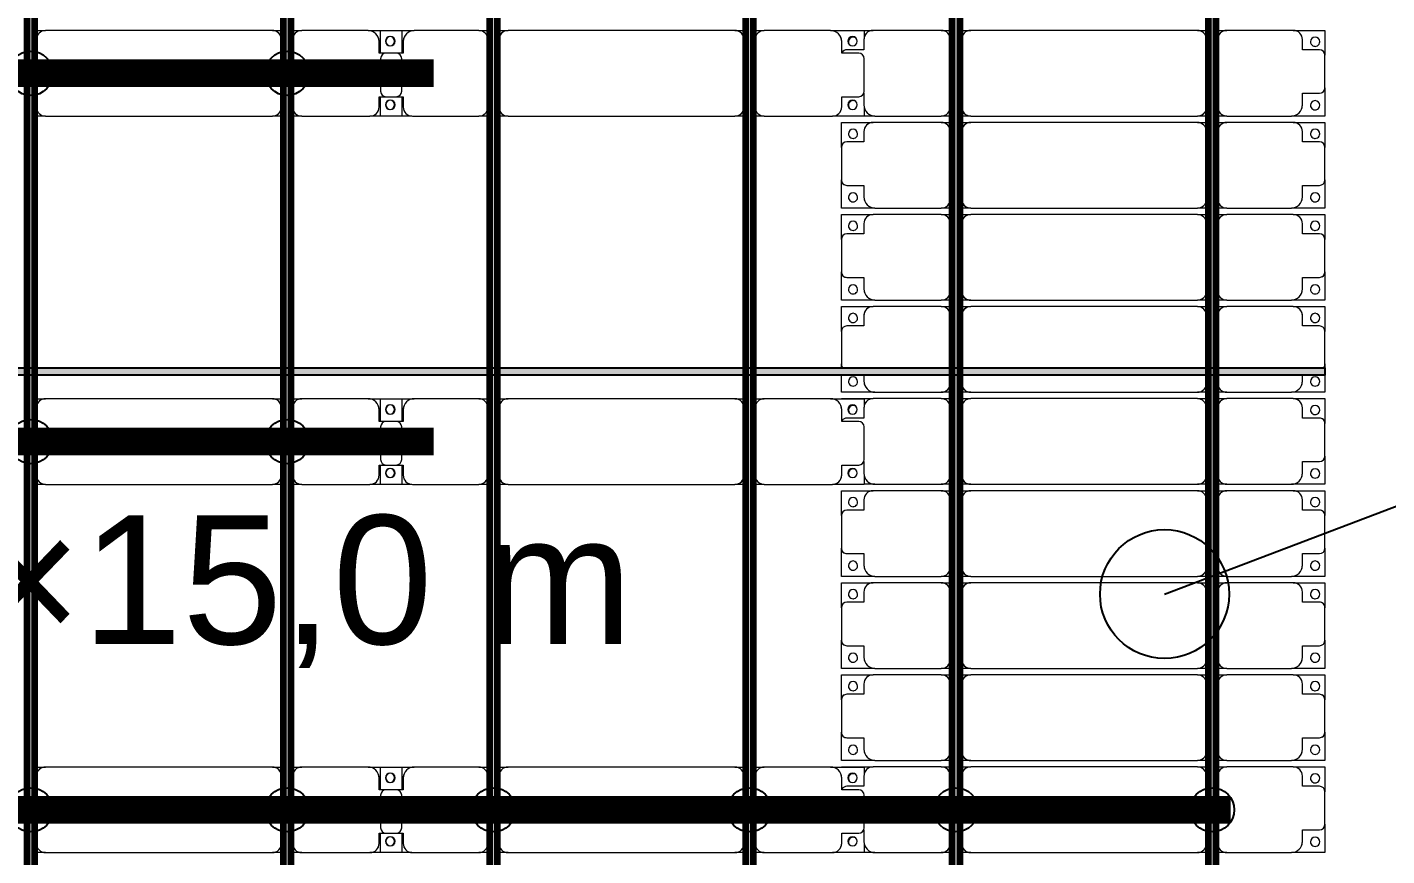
# Model space of a CAD drawing. Header units: millimetres. Extents: x 312848 to 517332, y -142134 to -35114.
# Drawn here: x 392895 to 400272, y -49578 to -45078 of the extents above; entities that cross this region are included whole.
import ezdxf

# ---------------------------------------------------------------- set-up
doc = ezdxf.new("R2010")
doc.units = ezdxf.units.MM
for name, color, linetype, lineweight in [('A-ANNO-DIMS', 211, 'Continuous', 9), ('A-ANNO-DIMS-500', 211, 'Continuous', 9), ('A-GENM', 13, 'Continuous', 9), ('S-BEAM', 12, 'Continuous', 9)]:
    doc.layers.add(name, color=color, linetype=linetype, lineweight=lineweight)
for name, color, linetype in [('GC-BICH NEO', 6, 'Continuous'), ('GC-DAY NEO', 5, 'Continuous'), ('GC-GHI CHU', 2, 'Continuous'), ('GC-HOP 40x60 GIA CUONG', 1, 'Continuous')]:
    doc.layers.add(name, color=color, linetype=linetype)
doc.styles.add('GC_VN', font='arial.ttf')
doc.styles.add('Trebuchet MS', font='trebuc.ttf', dxfattribs={"width": 0.8, "height": 1500})
doc.dimstyles.new('Arc_Length_-_3mm_Trebuchet_MS_3', dxfattribs={"dimscale": 304.8, "dimtxt": 1546.42636, "dimasz": 1.64042, "dimexe": 2.46063, "dimexo": 2.46063, "dimgap": 0.492126, "dimtad": 1, "dimdec": 0, "dimrnd": 10, "dimzin": 0, "dimdsep": 46, "dimtxsty": 'Trebuchet MS', "dimblk1": 'OBLIQUE', "dimblk2": 'OBLIQUE', "dimsah": 1, "dimcen": 0.09, "dimdle": 1.64042, "dimazin": 0, "dimtfac": 1, "dimtdec": 4, "dimtix": 1, "dimtmove": 0, "dimatfit": 3, "dimfxl": 1, "dimtvp": 1, "dimtfill": 1, "dimtolj": 1, "dimtzin": 0, "dimarcsym": 2})

# ---------------------------------------------------------------- blocks, each defined once
blk = doc.blocks.new('Dai phao do pin - DẢI PHAO ĐỠ PIN-V1-KHUNG KẾT CẤU BÈ PIN 3')
at = {"layer": 'A-GENM', "color": 7}
for p, q in [((64580, 241.6), (64639.7, 241.6)), ((65870.3, 241.6), (64639.7, 241.6)), ((65870.3, 241.6), (65930, 241.6)), ((65970, 241.6), (66029.7, 241.6)), ((66389.7, 241.6), (66029.7, 241.6)), ((66389.7, 241.6), (66572.2, 241.6)), ((66457.8, 241.6), (66640.3, 241.6)), ((66457.8, 118.2), (66457.8, 241.6)), ((66572.2, 241.6), (66572.2, 118.2)), ((66990.3, 241.6), (66640.3, 241.6)), ((66990.3, 241.6), (67050, 241.6)), ((67090, 241.6), (67149.7, 241.6)), ((68380.3, 241.6), (67149.7, 241.6)), ((68380.3, 241.6), (68440, 241.6)), ((68480, 241.6), (68539.7, 241.6)), ((68899.7, 241.6), (68539.7, 241.6)), ((68899.7, 241.6), (69082.2, 241.6)), ((69082.2, 241.6), (69082.2, 196.5)), ((64589.7, 191.6), (64589.7, -173.4)), ((65920.3, -173.4), (65920.3, 191.6)), ((65979.7, 191.6), (65979.7, -173.4)), ((66449.7, 118.2), (66449.7, 181.6)), ((66580.3, 181.6), (66580.3, 118.2)), ((67040.3, -173.4), (67040.3, 191.6)), ((67099.7, 191.6), (67099.7, -173.4)), ((68430.3, -173.4), (68430.3, 191.6)), ((68489.7, 191.6), (68489.7, -173.4)), ((68959.7, 118.2), (68959.7, 181.6)), ((66542.2, 118.2), (66449.7, 118.2)), ((66457.8, 88.2), (66457.8, -88.2)), ((66580.3, 118.2), (66487.8, 118.2)), ((66572.2, -88.2), (66572.2, 88.2)), ((69052.2, 118.2), (68959.7, 118.2)), ((69082.2, -88.2), (69082.2, 88.2)), ((66449.7, -173.4), (66449.7, -118.2)), ((66449.7, -118.2), (66542.2, -118.2)), ((66457.8, -223.4), (66457.8, -118.2)), ((66487.8, -118.2), (66580.3, -118.2)), ((66572.2, -118.2), (66572.2, -223.4)), ((66580.3, -118.2), (66580.3, -173.4)), ((68959.7, -173.4), (68959.7, -118.2)), ((68959.7, -118.2), (69052.2, -118.2)), ((69082.2, -169.7), (69082.2, -223.4)), ((64639.7, -223.4), (64580, -223.4)), ((64639.7, -223.4), (65870.3, -223.4)), ((65930, -223.4), (65870.3, -223.4)), ((66029.7, -223.4), (65970, -223.4)), ((66029.7, -223.4), (66399.7, -223.4)), ((66572.2, -223.4), (66399.7, -223.4)), ((66626.5, -223.4), (66457.8, -223.4)), ((66630.3, -223.4), (66990.3, -223.4)), ((67050, -223.4), (66990.3, -223.4)), ((67149.7, -223.4), (67090, -223.4)), ((67149.7, -223.4), (68380.3, -223.4)), ((68440, -223.4), (68380.3, -223.4)), ((68539.7, -223.4), (68480, -223.4)), ((68539.7, -223.4), (68909.7, -223.4)), ((69082.2, -223.4), (68909.7, -223.4))]:
    blk.add_line(p, q, dxfattribs=at)
for centre, radius, start, end in [((64639.7, 191.6), 50, 90, 180), ((64639.7, 191.6), 50, 105, 180), ((65870.3, 191.6), 50, 0, 90), ((65870.3, 191.6), 50, 15, 90), ((66029.7, 191.6), 50, 90, 180), ((66029.7, 191.6), 50, 135, 180), ((66389.7, 181.6), 60, 0, 90), ((66640.3, 181.6), 60, 90, 180), ((66990.3, 191.6), 50, 0, 90), ((66990.3, 191.6), 50, 0, 45), ((67149.7, 191.6), 50, 90, 180), ((67149.7, 191.6), 50, 105, 180), ((68380.3, 191.6), 50, 0, 90), ((68380.3, 191.6), 50, 15, 90), ((68539.7, 191.6), 50, 90, 180), ((68539.7, 191.6), 50, 135, 180), ((68899.7, 181.6), 60, 360, 90), ((66389.7, 181.6), 60, 0, 30), ((66508.6, 183.2), 25, 0, 180), ((66508.6, 183.2), 25, 180, 0), ((66511.4, 183.2), 25, 0, 180), ((66511.4, 183.2), 25, 180, 360), ((66640.3, 181.6), 60, 150, 180), ((68899.7, 181.6), 60, 360, 30), ((69018.6, 183.2), 25, 0, 180), ((69018.6, 183.2), 25, 180, 0), ((66487.8, 88.2), 30, 90, 180), ((66542.2, 88.2), 30, 0, 90), ((69052.2, 88.2), 30, 0, 90), ((66487.8, -88.2), 30, 180, 270), ((66508.6, -161.8), 25, 0, 180), ((66511.4, -161.8), 25, 0, 180), ((66542.2, -88.2), 30, 270, 0), ((69018.6, -161.8), 25, 0, 180), ((69052.2, -88.2), 30, 270, 0), ((69052.2, -88.2), 30, 300, 330), ((64639.7, -173.4), 50, 180, 270), ((64639.7, -173.4), 50, 180, 270), ((65870.3, -173.4), 50, 270, 360), ((65870.3, -173.4), 50, 285, 360), ((66029.7, -173.4), 50, 180, 270), ((66029.7, -173.4), 50, 180, 225), ((66399.7, -173.4), 50, 270, 0), ((66399.7, -173.4), 50, 315, 0), ((66508.6, -161.8), 25, 180, 360), ((66511.4, -161.8), 25, 180, 0), ((66630.3, -173.4), 50, 180, 270), ((66630.3, -173.4), 50, 180, 225), ((66990.3, -173.4), 50, 270, 0), ((66990.3, -173.4), 50, 315, 0), ((67149.7, -173.4), 50, 180, 270), ((67149.7, -173.4), 50, 180, 270), ((68380.3, -173.4), 50, 270, 0), ((68380.3, -173.4), 50, 285, 0), ((68539.7, -173.4), 50, 180, 270), ((68539.7, -173.4), 50, 180, 225), ((68909.7, -173.4), 50, 270, 0), ((68909.7, -173.4), 50, 315, 0), ((69018.6, -161.8), 25, 180, 0)]:
    blk.add_arc(centre, radius, start, end, dxfattribs=at)
blk = doc.blocks.new('Dai phao do pin - DẢI PHAO ĐỠ PIN-67477-KHUNG KẾT CẤU BÈ PIN 3')
at = {"layer": 'A-GENM', "color": 7}
for p, q in [((64580, 241.6), (64639.7, 241.6)), ((65870.3, 241.6), (64639.7, 241.6)), ((65870.3, 241.6), (65930, 241.6)), ((65970, 241.6), (66029.7, 241.6)), ((66389.7, 241.6), (66029.7, 241.6)), ((66389.7, 241.6), (66572.2, 241.6)), ((66457.8, 241.6), (66640.3, 241.6)), ((66457.8, 118.2), (66457.8, 241.6)), ((66572.2, 241.6), (66572.2, 118.2)), ((66990.3, 241.6), (66640.3, 241.6)), ((66990.3, 241.6), (67050, 241.6)), ((67090, 241.6), (67149.7, 241.6)), ((68380.3, 241.6), (67149.7, 241.6)), ((68380.3, 241.6), (68440, 241.6)), ((68480, 241.6), (68539.7, 241.6)), ((68899.7, 241.6), (68539.7, 241.6)), ((68899.7, 241.6), (69082.2, 241.6)), ((69082.2, 241.6), (69082.2, 196.5)), ((64589.7, 191.6), (64589.7, -173.4)), ((65920.3, -173.4), (65920.3, 191.6)), ((65979.7, 191.6), (65979.7, -173.4)), ((66449.7, 118.2), (66449.7, 181.6)), ((66580.3, 181.6), (66580.3, 118.2)), ((67040.3, -173.4), (67040.3, 191.6)), ((67099.7, 191.6), (67099.7, -173.4)), ((68430.3, -173.4), (68430.3, 191.6)), ((68489.7, 191.6), (68489.7, -173.4)), ((68959.7, 118.2), (68959.7, 181.6)), ((66542.2, 118.2), (66449.7, 118.2)), ((66457.8, 88.2), (66457.8, -88.2)), ((66580.3, 118.2), (66487.8, 118.2)), ((66572.2, -88.2), (66572.2, 88.2)), ((69052.2, 118.2), (68959.7, 118.2)), ((69082.2, -88.2), (69082.2, 88.2)), ((66449.7, -173.4), (66449.7, -118.2)), ((66449.7, -118.2), (66542.2, -118.2)), ((66457.8, -223.4), (66457.8, -118.2)), ((66487.8, -118.2), (66580.3, -118.2)), ((66572.2, -118.2), (66572.2, -223.4)), ((66580.3, -118.2), (66580.3, -173.4)), ((68959.7, -173.4), (68959.7, -118.2)), ((68959.7, -118.2), (69052.2, -118.2)), ((69082.2, -169.7), (69082.2, -223.4)), ((64639.7, -223.4), (64580, -223.4)), ((64639.7, -223.4), (65870.3, -223.4)), ((65930, -223.4), (65870.3, -223.4)), ((66029.7, -223.4), (65970, -223.4)), ((66029.7, -223.4), (66399.7, -223.4)), ((66572.2, -223.4), (66399.7, -223.4)), ((66626.5, -223.4), (66457.8, -223.4)), ((66630.3, -223.4), (66990.3, -223.4)), ((67050, -223.4), (66990.3, -223.4)), ((67149.7, -223.4), (67090, -223.4)), ((67149.7, -223.4), (68380.3, -223.4)), ((68440, -223.4), (68380.3, -223.4)), ((68539.7, -223.4), (68480, -223.4)), ((68539.7, -223.4), (68909.7, -223.4)), ((69082.2, -223.4), (68909.7, -223.4))]:
    blk.add_line(p, q, dxfattribs=at)
for centre, radius, start, end in [((64639.7, 191.6), 50, 90, 180), ((64639.7, 191.6), 50, 105, 180), ((65870.3, 191.6), 50, 0, 90), ((65870.3, 191.6), 50, 15, 90), ((66029.7, 191.6), 50, 90, 180), ((66029.7, 191.6), 50, 135, 180), ((66389.7, 181.6), 60, 0, 90), ((66640.3, 181.6), 60, 90, 180), ((66990.3, 191.6), 50, 0, 90), ((66990.3, 191.6), 50, 0, 45), ((67149.7, 191.6), 50, 90, 180), ((67149.7, 191.6), 50, 105, 180), ((68380.3, 191.6), 50, 0, 90), ((68380.3, 191.6), 50, 15, 90), ((68539.7, 191.6), 50, 90, 180), ((68539.7, 191.6), 50, 135, 180), ((68899.7, 181.6), 60, 360, 90), ((66389.7, 181.6), 60, 0, 30), ((66508.6, 183.2), 25, 0, 180), ((66508.6, 183.2), 25, 180, 0), ((66511.4, 183.2), 25, 0, 180), ((66511.4, 183.2), 25, 180, 360), ((66640.3, 181.6), 60, 150, 180), ((68899.7, 181.6), 60, 360, 30), ((69018.6, 183.2), 25, 0, 180), ((69018.6, 183.2), 25, 180, 0), ((66487.8, 88.2), 30, 90, 180), ((66542.2, 88.2), 30, 0, 90), ((69052.2, 88.2), 30, 0, 90), ((66487.8, -88.2), 30, 180, 270), ((66508.6, -161.8), 25, 0, 180), ((66511.4, -161.8), 25, 0, 180), ((66542.2, -88.2), 30, 270, 0), ((69018.6, -161.8), 25, 0, 180), ((69052.2, -88.2), 30, 270, 0), ((69052.2, -88.2), 30, 300, 330), ((64639.7, -173.4), 50, 180, 270), ((64639.7, -173.4), 50, 180, 270), ((65870.3, -173.4), 50, 270, 360), ((65870.3, -173.4), 50, 285, 360), ((66029.7, -173.4), 50, 180, 270), ((66029.7, -173.4), 50, 180, 225), ((66399.7, -173.4), 50, 270, 0), ((66399.7, -173.4), 50, 315, 0), ((66508.6, -161.8), 25, 180, 360), ((66511.4, -161.8), 25, 180, 0), ((66630.3, -173.4), 50, 180, 270), ((66630.3, -173.4), 50, 180, 225), ((66990.3, -173.4), 50, 270, 0), ((66990.3, -173.4), 50, 315, 0), ((67149.7, -173.4), 50, 180, 270), ((67149.7, -173.4), 50, 180, 270), ((68380.3, -173.4), 50, 270, 0), ((68380.3, -173.4), 50, 285, 0), ((68539.7, -173.4), 50, 180, 270), ((68539.7, -173.4), 50, 180, 225), ((68909.7, -173.4), 50, 270, 0), ((68909.7, -173.4), 50, 315, 0), ((69018.6, -161.8), 25, 180, 0)]:
    blk.add_arc(centre, radius, start, end, dxfattribs=at)
blk = doc.blocks.new('Dai phao do pin - DẢI PHAO ĐỠ PIN-V12-KHUNG KẾT CẤU BÈ PIN 3')
at = {"layer": 'A-GENM', "color": 7}
for p, q in [((64580, 241.6), (64639.7, 241.6)), ((65870.3, 241.6), (64639.7, 241.6)), ((65870.3, 241.6), (65930, 241.6)), ((65970, 241.6), (66029.7, 241.6)), ((66389.7, 241.6), (66029.7, 241.6)), ((66389.7, 241.6), (66572.2, 241.6)), ((66457.8, 241.6), (66640.3, 241.6)), ((66457.8, 118.2), (66457.8, 241.6)), ((66572.2, 241.6), (66572.2, 118.2)), ((66990.3, 241.6), (66640.3, 241.6)), ((66990.3, 241.6), (67050, 241.6)), ((67090, 241.6), (67149.7, 241.6)), ((68380.3, 241.6), (67149.7, 241.6)), ((68380.3, 241.6), (68440, 241.6)), ((68480, 241.6), (68539.7, 241.6)), ((68899.7, 241.6), (68539.7, 241.6)), ((68899.7, 241.6), (69082.2, 241.6)), ((69082.2, 241.6), (69082.2, 196.5)), ((64589.7, 191.6), (64589.7, -173.4)), ((65920.3, -173.4), (65920.3, 191.6)), ((65979.7, 191.6), (65979.7, -173.4)), ((66449.7, 118.2), (66449.7, 181.6)), ((66580.3, 181.6), (66580.3, 118.2)), ((67040.3, -173.4), (67040.3, 191.6)), ((67099.7, 191.6), (67099.7, -173.4)), ((68430.3, -173.4), (68430.3, 191.6)), ((68489.7, 191.6), (68489.7, -173.4)), ((68959.7, 118.2), (68959.7, 181.6)), ((66542.2, 118.2), (66449.7, 118.2)), ((66457.8, 88.2), (66457.8, -88.2)), ((66580.3, 118.2), (66487.8, 118.2)), ((66572.2, -88.2), (66572.2, 88.2)), ((69052.2, 118.2), (68959.7, 118.2)), ((69082.2, -88.2), (69082.2, 88.2)), ((66449.7, -173.4), (66449.7, -118.2)), ((66449.7, -118.2), (66542.2, -118.2)), ((66457.8, -223.4), (66457.8, -118.2)), ((66487.8, -118.2), (66580.3, -118.2)), ((66572.2, -118.2), (66572.2, -223.4)), ((66580.3, -118.2), (66580.3, -173.4)), ((68959.7, -173.4), (68959.7, -118.2)), ((68959.7, -118.2), (69052.2, -118.2)), ((69082.2, -169.7), (69082.2, -223.4)), ((64639.7, -223.4), (64580, -223.4)), ((64639.7, -223.4), (65870.3, -223.4)), ((65930, -223.4), (65870.3, -223.4)), ((66029.7, -223.4), (65970, -223.4)), ((66029.7, -223.4), (66399.7, -223.4)), ((66572.2, -223.4), (66399.7, -223.4)), ((66626.5, -223.4), (66457.8, -223.4)), ((66630.3, -223.4), (66990.3, -223.4)), ((67050, -223.4), (66990.3, -223.4)), ((67149.7, -223.4), (67090, -223.4)), ((67149.7, -223.4), (68380.3, -223.4)), ((68440, -223.4), (68380.3, -223.4)), ((68539.7, -223.4), (68480, -223.4)), ((68539.7, -223.4), (68909.7, -223.4)), ((69082.2, -223.4), (68909.7, -223.4))]:
    blk.add_line(p, q, dxfattribs=at)
for centre, radius, start, end in [((64639.7, 191.6), 50, 90, 180), ((64639.7, 191.6), 50, 105, 180), ((65870.3, 191.6), 50, 0, 90), ((65870.3, 191.6), 50, 15, 90), ((66029.7, 191.6), 50, 90, 180), ((66029.7, 191.6), 50, 135, 180), ((66389.7, 181.6), 60, 0, 90), ((66640.3, 181.6), 60, 90, 180), ((66990.3, 191.6), 50, 0, 90), ((66990.3, 191.6), 50, 0, 45), ((67149.7, 191.6), 50, 90, 180), ((67149.7, 191.6), 50, 105, 180), ((68380.3, 191.6), 50, 0, 90), ((68380.3, 191.6), 50, 48.58066, 90), ((68380.3, 191.6), 50, 15, 45), ((68539.7, 191.6), 50, 90, 180), ((68539.7, 191.6), 50, 135, 180), ((68899.7, 181.6), 60, 360, 90), ((66389.7, 181.6), 60, 0, 30), ((66508.6, 183.2), 25, 0, 180), ((66508.6, 183.2), 25, 180, 0), ((66511.4, 183.2), 25, 0, 180), ((66511.4, 183.2), 25, 180, 360), ((66640.3, 181.6), 60, 150, 180), ((68899.7, 181.6), 60, 360, 30), ((69018.6, 183.2), 25, 0, 180), ((69018.6, 183.2), 25, 180, 0), ((66487.8, 88.2), 30, 90, 180), ((66542.2, 88.2), 30, 0, 90), ((69052.2, 88.2), 30, 0, 90), ((66487.8, -88.2), 30, 180, 270), ((66508.6, -161.8), 25, 0, 180), ((66511.4, -161.8), 25, 0, 180), ((66542.2, -88.2), 30, 270, 0), ((69018.6, -161.8), 25, 0, 180), ((69052.2, -88.2), 30, 270, 0), ((69052.2, -88.2), 30, 300, 330), ((64639.7, -173.4), 50, 180, 270), ((64639.7, -173.4), 50, 180, 270), ((65870.3, -173.4), 50, 270, 360), ((65870.3, -173.4), 50, 285, 360), ((66029.7, -173.4), 50, 180, 270), ((66029.7, -173.4), 50, 180, 225), ((66399.7, -173.4), 50, 270, 0), ((66399.7, -173.4), 50, 315, 0), ((66508.6, -161.8), 25, 180, 360), ((66511.4, -161.8), 25, 180, 0), ((66630.3, -173.4), 50, 180, 270), ((66630.3, -173.4), 50, 180, 225), ((66990.3, -173.4), 50, 270, 0), ((66990.3, -173.4), 50, 315, 0), ((67149.7, -173.4), 50, 180, 270), ((67149.7, -173.4), 50, 180, 270), ((68380.3, -173.4), 50, 270, 0), ((68380.3, -173.4), 50, 285, 0), ((68539.7, -173.4), 50, 180, 270), ((68539.7, -173.4), 50, 180, 225), ((68909.7, -173.4), 50, 270, 0), ((68909.7, -173.4), 50, 315, 0), ((69018.6, -161.8), 25, 180, 0)]:
    blk.add_arc(centre, radius, start, end, dxfattribs=at)
blk = doc.blocks.new('Dầm C52 - Hộp 40x60-69555-KHUNG KẾT CẤU BÈ PIN 3')
at = {"layer": 'S-BEAM', "lineweight": 25}
blk.add_hatch(color=4, dxfattribs=at).paths.add_polyline_path([(37512.3, -20), (37702.2, -20), (37702.2, 20), (-37702.2, 20), (-37702.2, -20), (37035.7, -20)])
at = {"layer": 'S-BEAM', "color": 4, "lineweight": 25}
for p, q in [((-37702.2, 20), (37702.2, 20)), ((37702.2, 20), (37702.2, -20)), ((37702.2, -20), (-37702.2, -20))]:
    blk.add_line(p, q, dxfattribs=at)
blk = doc.blocks.new('Dải phao đi lại kèm đỡ invester - DẢI PHAO ĐI LẠI-V20-KHUNG KẾT CẤU BÈ PIN 3')
at = {"layer": 'A-GENM', "color": 7}
for p, q in [((83794.6, 1312.2), (83803.5, 1312.2)), ((84118.2, 1189.7), (84118.2, 1282.2)), ((84169.7, 1312.2), (84176.8, 1312.2)), ((84223.4, 1312.2), (84223.4, 1139.7)), ((84258.4, 1312.2), (84411.8, 1312.2)), ((84258.4, 1129.7), (84258.4, 1312.2)), ((84381.8, 1282.2), (84381.8, 1189.7)), ((84588.2, 1312.2), (84411.8, 1312.2)), ((84588.2, 1312.2), (84723.4, 1312.2)), ((84618.2, 1189.7), (84618.2, 1282.2)), ((84723.4, 1312.2), (84723.4, 1139.7)), ((84758.4, 1312.2), (84911.8, 1312.2)), ((84758.4, 1129.7), (84758.4, 1312.2)), ((84881.8, 1282.2), (84881.8, 1189.7)), ((85088.2, 1312.2), (84911.8, 1312.2)), ((85088.2, 1312.2), (85223.4, 1312.2)), ((85118.2, 1189.7), (85118.2, 1282.2)), ((85223.4, 1312.2), (85223.4, 1139.7)), ((85258.4, 1312.2), (85411.8, 1312.2)), ((85258.4, 1129.7), (85258.4, 1312.2)), ((85381.8, 1282.2), (85381.8, 1189.7)), ((85588.2, 1312.2), (85411.8, 1312.2)), ((85588.2, 1312.2), (85723.4, 1312.2)), ((85618.2, 1189.7), (85618.2, 1282.2)), ((85723.4, 1312.2), (85723.4, 1139.7)), ((85794.6, 1312.2), (85803.5, 1312.2)), ((86118.2, 1189.7), (86118.2, 1282.2)), ((86169.7, 1312.2), (86176.8, 1312.2)), ((86223.4, 1312.2), (86223.4, 1139.7)), ((86258.4, 1312.2), (86351.2, 1312.2)), ((86258.4, 1129.7), (86258.4, 1312.2)), ((86391.2, 1312.2), (86411.8, 1312.2)), ((86588.2, 1312.2), (86411.8, 1312.2)), ((86588.2, 1312.2), (86723.4, 1312.2)), ((86618.2, 1189.7), (86618.2, 1282.2)), ((86723.4, 1312.2), (86723.4, 1139.7)), ((86758.4, 1312.2), (86911.8, 1312.2)), ((86758.4, 1129.7), (86758.4, 1312.2)), ((86881.8, 1282.2), (86881.8, 1189.7)), ((87088.2, 1312.2), (86911.8, 1312.2)), ((87088.2, 1312.2), (87223.4, 1312.2)), ((87118.2, 1189.7), (87118.2, 1282.2)), ((87223.4, 1312.2), (87223.4, 1139.7)), ((87258.4, 1312.2), (87411.8, 1312.2)), ((87258.4, 1129.7), (87258.4, 1312.2)), ((87381.8, 1282.2), (87381.8, 1189.7)), ((87588.2, 1312.2), (87411.8, 1312.2)), ((87588.2, 1312.2), (87723.4, 1312.2)), ((87618.2, 1189.7), (87618.2, 1282.2)), ((87723.4, 1312.2), (87723.4, 1139.7)), ((87794.6, 1312.2), (87803.5, 1312.2)), ((88118.2, 1189.7), (88118.2, 1282.2)), ((88169.7, 1312.2), (88176.8, 1312.2)), ((88223.4, 1312.2), (88223.4, 1139.7)), ((83758.4, 1129.7), (83758.4, 1188.8)), ((83881.8, 1189.7), (83818.4, 1189.7)), ((84173.4, 1189.7), (84118.2, 1189.7)), ((84381.8, 1189.7), (84318.4, 1189.7)), ((84673.4, 1189.7), (84618.2, 1189.7)), ((84881.8, 1189.7), (84818.4, 1189.7)), ((85173.4, 1189.7), (85118.2, 1189.7)), ((85381.8, 1189.7), (85318.4, 1189.7)), ((85673.4, 1189.7), (85618.2, 1189.7)), ((85758.4, 1129.7), (85758.4, 1188.8)), ((85881.8, 1189.7), (85818.4, 1189.7)), ((86173.4, 1189.7), (86118.2, 1189.7)), ((86351.2, 1189.7), (86318.4, 1189.7)), ((86673.4, 1189.7), (86618.2, 1189.7)), ((86881.8, 1189.7), (86818.4, 1189.7)), ((87173.4, 1189.7), (87118.2, 1189.7)), ((87381.8, 1189.7), (87318.4, 1189.7)), ((87673.4, 1189.7), (87618.2, 1189.7)), ((87758.4, 1129.7), (87758.4, 1188.8)), ((87881.8, 1189.7), (87818.4, 1189.7)), ((88173.4, 1189.7), (88118.2, 1189.7)), ((83758.4, 1129.7), (83758.4, 769.7)), ((84223.4, 769.7), (84223.4, 1139.7)), ((84258.4, 1129.7), (84258.4, 769.7)), ((84723.4, 769.7), (84723.4, 1139.7)), ((84758.4, 1129.7), (84758.4, 769.7)), ((85223.4, 769.7), (85223.4, 1139.7)), ((85258.4, 1129.7), (85258.4, 769.7)), ((85723.4, 769.7), (85723.4, 1139.7)), ((85758.4, 1129.7), (85758.4, 769.7)), ((86223.4, 769.7), (86223.4, 1139.7)), ((86258.4, 1129.7), (86258.4, 769.7)), ((86723.4, 769.7), (86723.4, 1139.7)), ((86758.4, 1129.7), (86758.4, 769.7)), ((87223.4, 769.7), (87223.4, 1139.7)), ((87258.4, 1129.7), (87258.4, 769.7)), ((87723.4, 769.7), (87723.4, 1139.7)), ((87758.4, 1129.7), (87758.4, 769.7)), ((88223.4, 769.7), (88223.4, 1139.7)), ((83758.4, 710), (83758.4, 769.7)), ((84223.4, 769.7), (84223.4, 710)), ((84258.4, 710), (84258.4, 769.7)), ((84723.4, 769.7), (84723.4, 710)), ((84758.4, 710), (84758.4, 769.7)), ((85223.4, 769.7), (85223.4, 710)), ((85258.4, 710), (85258.4, 769.7)), ((85723.4, 769.7), (85723.4, 710)), ((85758.4, 710), (85758.4, 769.7)), ((86223.4, 769.7), (86223.4, 710)), ((86258.4, 710), (86258.4, 769.7)), ((86723.4, 769.7), (86723.4, 710)), ((86758.4, 710), (86758.4, 769.7)), ((87223.4, 769.7), (87223.4, 710)), ((87258.4, 710), (87258.4, 769.7)), ((87723.4, 769.7), (87723.4, 710)), ((87758.4, 710), (87758.4, 769.7)), ((88223.4, 769.7), (88223.4, 710)), ((83758.4, 610.3), (83758.4, 670)), ((83808.4, 719.7), (84173.4, 719.7)), ((84223.4, 670), (84223.4, 610.3)), ((84258.4, 610.3), (84258.4, 670)), ((84308.4, 719.7), (84673.4, 719.7)), ((84723.4, 670), (84723.4, 610.3)), ((84758.4, 610.3), (84758.4, 670)), ((84808.4, 719.7), (85173.4, 719.7)), ((85223.4, 670), (85223.4, 610.3)), ((85258.4, 610.3), (85258.4, 670)), ((85308.4, 719.7), (85673.4, 719.7)), ((85723.4, 670), (85723.4, 610.3)), ((85758.4, 610.3), (85758.4, 670)), ((85808.4, 719.7), (86173.4, 719.7)), ((86223.4, 670), (86223.4, 610.3)), ((86258.4, 610.3), (86258.4, 670)), ((86308.4, 719.7), (86351.2, 719.7)), ((86391.2, 719.7), (86673.4, 719.7)), ((86723.4, 670), (86723.4, 610.3)), ((86758.4, 610.3), (86758.4, 670)), ((86808.4, 719.7), (87173.4, 719.7)), ((87223.4, 670), (87223.4, 610.3)), ((87258.4, 610.3), (87258.4, 670)), ((87308.4, 719.7), (87673.4, 719.7)), ((87723.4, 670), (87723.4, 610.3)), ((87758.4, 610.3), (87758.4, 670)), ((87808.4, 719.7), (88173.4, 719.7)), ((88223.4, 670), (88223.4, 610.3)), ((83758.4, 610.3), (83758.4, -620.3)), ((84173.4, 660.3), (83808.4, 660.3)), ((84223.4, -620.3), (84223.4, 610.3)), ((84258.4, 610.3), (84258.4, -620.3)), ((84673.4, 660.3), (84308.4, 660.3)), ((84723.4, -620.3), (84723.4, 610.3)), ((84758.4, 610.3), (84758.4, -620.3)), ((85173.4, 660.3), (84808.4, 660.3)), ((85223.4, -620.3), (85223.4, 610.3)), ((85258.4, 610.3), (85258.4, -620.3)), ((85673.4, 660.3), (85308.4, 660.3)), ((85723.4, -620.3), (85723.4, 610.3)), ((85758.4, 610.3), (85758.4, -620.3)), ((86173.4, 660.3), (85808.4, 660.3)), ((86223.4, -620.3), (86223.4, 610.3)), ((86258.4, 610.3), (86258.4, -620.3)), ((86351.2, 660.3), (86308.4, 660.3)), ((86673.4, 660.3), (86391.2, 660.3)), ((86723.4, -620.3), (86723.4, 610.3)), ((86758.4, 610.3), (86758.4, -620.3)), ((87173.4, 660.3), (86808.4, 660.3)), ((87223.4, -620.3), (87223.4, 610.3)), ((87258.4, 610.3), (87258.4, -620.3)), ((87673.4, 660.3), (87308.4, 660.3)), ((87723.4, -620.3), (87723.4, 610.3)), ((87758.4, 610.3), (87758.4, -620.3)), ((88173.4, 660.3), (87808.4, 660.3)), ((88223.4, -620.3), (88223.4, 610.3)), ((83758.4, -680), (83758.4, -620.3)), ((84223.4, -620.3), (84223.4, -680)), ((84258.4, -680), (84258.4, -620.3)), ((84723.4, -620.3), (84723.4, -680)), ((84758.4, -680), (84758.4, -620.3)), ((85223.4, -620.3), (85223.4, -680)), ((85258.4, -680), (85258.4, -620.3)), ((85723.4, -620.3), (85723.4, -680)), ((85758.4, -680), (85758.4, -620.3)), ((86223.4, -620.3), (86223.4, -680)), ((86258.4, -680), (86258.4, -620.3)), ((86723.4, -620.3), (86723.4, -680)), ((86758.4, -680), (86758.4, -620.3)), ((87223.4, -620.3), (87223.4, -680)), ((87258.4, -680), (87258.4, -620.3)), ((87723.4, -620.3), (87723.4, -680)), ((87758.4, -680), (87758.4, -620.3)), ((88223.4, -620.3), (88223.4, -680)), ((83758.4, -779.7), (83758.4, -720)), ((83808.4, -670.3), (84173.4, -670.3)), ((84173.4, -729.7), (83808.4, -729.7)), ((84223.4, -720), (84223.4, -779.7)), ((84258.4, -779.7), (84258.4, -720)), ((84308.4, -670.3), (84673.4, -670.3)), ((84673.4, -729.7), (84308.4, -729.7)), ((84723.4, -720), (84723.4, -779.7)), ((84758.4, -779.7), (84758.4, -720)), ((84808.4, -670.3), (85173.4, -670.3)), ((85173.4, -729.7), (84808.4, -729.7)), ((85223.4, -720), (85223.4, -779.7)), ((85258.4, -779.7), (85258.4, -720)), ((85308.4, -670.3), (85673.4, -670.3)), ((85673.4, -729.7), (85308.4, -729.7)), ((85723.4, -720), (85723.4, -779.7)), ((85758.4, -779.7), (85758.4, -720)), ((85808.4, -670.3), (86173.4, -670.3)), ((86173.4, -729.7), (85808.4, -729.7)), ((86223.4, -720), (86223.4, -779.7)), ((86258.4, -779.7), (86258.4, -720)), ((86308.4, -670.3), (86351.2, -670.3)), ((86351.2, -729.7), (86308.4, -729.7)), ((86391.2, -670.3), (86673.4, -670.3)), ((86673.4, -729.7), (86391.2, -729.7)), ((86723.4, -720), (86723.4, -779.7)), ((86758.4, -779.7), (86758.4, -720)), ((86808.4, -670.3), (87173.4, -670.3)), ((87173.4, -729.7), (86808.4, -729.7)), ((87223.4, -720), (87223.4, -779.7)), ((87258.4, -779.7), (87258.4, -720)), ((87308.4, -670.3), (87673.4, -670.3)), ((87673.4, -729.7), (87308.4, -729.7)), ((87723.4, -720), (87723.4, -779.7)), ((87758.4, -779.7), (87758.4, -720)), ((87808.4, -670.3), (88173.4, -670.3)), ((88173.4, -729.7), (87808.4, -729.7)), ((88223.4, -720), (88223.4, -779.7)), ((83758.4, -779.7), (83758.4, -1129.7)), ((84223.4, -1139.7), (84223.4, -779.7)), ((84258.4, -779.7), (84258.4, -1129.7)), ((84723.4, -1139.7), (84723.4, -779.7)), ((84758.4, -779.7), (84758.4, -1129.7)), ((85223.4, -1139.7), (85223.4, -779.7)), ((85258.4, -779.7), (85258.4, -1129.7)), ((85723.4, -1139.7), (85723.4, -779.7)), ((85758.4, -779.7), (85758.4, -1129.7)), ((86223.4, -1139.7), (86223.4, -779.7)), ((86258.4, -779.7), (86258.4, -1129.7)), ((86723.4, -1139.7), (86723.4, -779.7)), ((86758.4, -779.7), (86758.4, -1129.7)), ((87223.4, -1139.7), (87223.4, -779.7)), ((87258.4, -779.7), (87258.4, -1129.7)), ((87723.4, -1139.7), (87723.4, -779.7)), ((87758.4, -779.7), (87758.4, -1129.7)), ((88223.4, -1139.7), (88223.4, -779.7)), ((83758.4, -1312.2), (83758.4, -1129.7)), ((84223.4, -1139.7), (84223.4, -1312.2)), ((84258.4, -1312.2), (84258.4, -1129.7)), ((84723.4, -1139.7), (84723.4, -1312.2)), ((84758.4, -1312.2), (84758.4, -1129.7)), ((85223.4, -1139.7), (85223.4, -1312.2)), ((85258.4, -1312.2), (85258.4, -1129.7)), ((85723.4, -1139.7), (85723.4, -1312.2)), ((85758.4, -1312.2), (85758.4, -1129.7)), ((86223.4, -1139.7), (86223.4, -1312.2)), ((86258.4, -1312.2), (86258.4, -1129.7)), ((86723.4, -1139.7), (86723.4, -1312.2)), ((86758.4, -1312.2), (86758.4, -1129.7)), ((87223.4, -1139.7), (87223.4, -1312.2)), ((87258.4, -1312.2), (87258.4, -1129.7)), ((87723.4, -1139.7), (87723.4, -1312.2)), ((87758.4, -1312.2), (87758.4, -1129.7)), ((88223.4, -1139.7), (88223.4, -1312.2)), ((83818.4, -1189.7), (83881.8, -1189.7)), ((83881.8, -1189.7), (83881.8, -1282.2)), ((84118.2, -1282.2), (84118.2, -1189.7)), ((84118.2, -1189.7), (84173.4, -1189.7)), ((84318.4, -1189.7), (84381.8, -1189.7)), ((84381.8, -1189.7), (84381.8, -1282.2)), ((84618.2, -1282.2), (84618.2, -1189.7)), ((84618.2, -1189.7), (84673.4, -1189.7)), ((84818.4, -1189.7), (84881.8, -1189.7)), ((84881.8, -1189.7), (84881.8, -1282.2)), ((85118.2, -1282.2), (85118.2, -1189.7)), ((85118.2, -1189.7), (85173.4, -1189.7)), ((85318.4, -1189.7), (85381.8, -1189.7)), ((85381.8, -1189.7), (85381.8, -1282.2)), ((85618.2, -1282.2), (85618.2, -1189.7)), ((85618.2, -1189.7), (85673.4, -1189.7)), ((85818.4, -1189.7), (85881.8, -1189.7)), ((85881.8, -1189.7), (85881.8, -1282.2)), ((86118.2, -1282.2), (86118.2, -1189.7)), ((86118.2, -1189.7), (86173.4, -1189.7)), ((86318.4, -1189.7), (86351.2, -1189.7)), ((86618.2, -1282.2), (86618.2, -1189.7)), ((86618.2, -1189.7), (86673.4, -1189.7)), ((86818.4, -1189.7), (86881.8, -1189.7)), ((86881.8, -1189.7), (86881.8, -1282.2)), ((87118.2, -1282.2), (87118.2, -1189.7)), ((87118.2, -1189.7), (87173.4, -1189.7)), ((87318.4, -1189.7), (87381.8, -1189.7)), ((87381.8, -1189.7), (87381.8, -1282.2)), ((87618.2, -1282.2), (87618.2, -1189.7)), ((87618.2, -1189.7), (87673.4, -1189.7)), ((87818.4, -1189.7), (87881.8, -1189.7)), ((87881.8, -1189.7), (87881.8, -1282.2)), ((88118.2, -1282.2), (88118.2, -1189.7)), ((88118.2, -1189.7), (88173.4, -1189.7)), ((83911.8, -1312.2), (83758.4, -1312.2)), ((83911.8, -1312.2), (84088.2, -1312.2)), ((84223.4, -1312.2), (84088.2, -1312.2)), ((84411.8, -1312.2), (84258.4, -1312.2)), ((84411.8, -1312.2), (84588.2, -1312.2)), ((84723.4, -1312.2), (84588.2, -1312.2)), ((84911.8, -1312.2), (84758.4, -1312.2)), ((84911.8, -1312.2), (85088.2, -1312.2)), ((85223.4, -1312.2), (85088.2, -1312.2)), ((85411.8, -1312.2), (85258.4, -1312.2)), ((85411.8, -1312.2), (85588.2, -1312.2)), ((85723.4, -1312.2), (85588.2, -1312.2)), ((85911.8, -1312.2), (85758.4, -1312.2)), ((85911.8, -1312.2), (86088.2, -1312.2)), ((86223.4, -1312.2), (86088.2, -1312.2)), ((86351.2, -1312.2), (86258.4, -1312.2)), ((86411.8, -1312.2), (86391.2, -1312.2)), ((86411.8, -1312.2), (86588.2, -1312.2)), ((86723.4, -1312.2), (86588.2, -1312.2)), ((86911.8, -1312.2), (86758.4, -1312.2)), ((86911.8, -1312.2), (87088.2, -1312.2)), ((87223.4, -1312.2), (87088.2, -1312.2)), ((87411.8, -1312.2), (87258.4, -1312.2)), ((87411.8, -1312.2), (87588.2, -1312.2)), ((87723.4, -1312.2), (87588.2, -1312.2)), ((87911.8, -1312.2), (87758.4, -1312.2)), ((87911.8, -1312.2), (88088.2, -1312.2)), ((88223.4, -1312.2), (88088.2, -1312.2))]:
    blk.add_line(p, q, dxfattribs=at)
for centre, radius, start, end in [((83816.8, 1248.6), 25, 90, 120), ((83816.8, 1248.6), 25, 330, 90), ((84088.2, 1282.2), 30, 360, 60), ((84161.8, 1248.6), 25, 90, 120), ((84161.8, 1248.6), 25, 330, 90), ((84316.8, 1248.6), 25, 90, 270), ((84316.8, 1248.6), 25, 270, 90), ((84411.8, 1282.2), 30, 90, 180), ((84411.8, 1282.2), 30, 90, 150), ((84588.2, 1282.2), 30, 360, 90), ((84588.2, 1282.2), 30, 30, 90), ((84661.8, 1248.6), 25, 90, 270), ((84661.8, 1248.6), 25, 270, 90), ((84816.8, 1248.6), 25, 90, 270), ((84816.8, 1248.6), 25, 270, 90), ((84911.8, 1282.2), 30, 90, 180), ((84911.8, 1282.2), 30, 90, 150), ((85088.2, 1282.2), 30, 360, 90), ((85088.2, 1282.2), 30, 30, 90), ((85161.8, 1248.6), 25, 90, 270), ((85161.8, 1248.6), 25, 270, 90), ((85316.8, 1248.6), 25, 90, 270), ((85316.8, 1248.6), 25, 270, 90), ((85411.8, 1282.2), 30, 90, 180), ((85411.8, 1282.2), 30, 90, 150), ((85588.2, 1282.2), 30, 360, 90), ((85588.2, 1282.2), 30, 30, 90), ((85661.8, 1248.6), 25, 90, 270), ((85661.8, 1248.6), 25, 270, 90), ((85816.8, 1248.6), 25, 90, 120), ((85816.8, 1248.6), 25, 330, 90), ((86088.2, 1282.2), 30, 0, 60), ((86161.8, 1248.6), 25, 90, 120), ((86161.8, 1248.6), 25, 330, 90), ((86316.8, 1248.6), 25, 90, 270), ((86316.8, 1248.6), 25, 270, 90), ((86411.8, 1282.2), 30, 90, 120), ((86411.8, 1282.2), 30, 90, 120), ((86588.2, 1282.2), 30, 0, 90), ((86588.2, 1282.2), 30, 30, 90), ((86661.8, 1248.6), 25, 90, 270), ((86661.8, 1248.6), 25, 270, 90), ((86816.8, 1248.6), 25, 90, 270), ((86816.8, 1248.6), 25, 270, 90), ((86911.8, 1282.2), 30, 90, 180), ((86911.8, 1282.2), 30, 90, 150), ((87088.2, 1282.2), 30, 0, 90), ((87088.2, 1282.2), 30, 30, 90), ((87161.8, 1248.6), 25, 90, 270), ((87161.8, 1248.6), 25, 270, 90), ((87316.8, 1248.6), 25, 90, 270), ((87316.8, 1248.6), 25, 270, 90), ((87411.8, 1282.2), 30, 90, 180), ((87411.8, 1282.2), 30, 90, 150), ((87588.2, 1282.2), 30, 360, 90), ((87588.2, 1282.2), 30, 30, 90), ((87661.8, 1248.6), 25, 90, 270), ((87661.8, 1248.6), 25, 270, 90), ((87816.8, 1248.6), 25, 90, 120), ((87816.8, 1248.6), 25, 330, 90), ((88088.2, 1282.2), 30, 360, 60), ((88161.8, 1248.6), 25, 90, 120), ((88161.8, 1248.6), 25, 330, 90), ((83818.4, 1129.7), 60, 90, 180), ((83818.4, 1129.7), 60, 105, 120), ((84173.4, 1139.7), 50, 0, 90), ((84173.4, 1139.7), 50, 45, 75), ((84318.4, 1129.7), 60, 90, 180), ((84318.4, 1129.7), 60, 90, 120), ((84661.8, 1248.6), 25, 180, 195), ((84673.4, 1139.7), 50, 360, 90), ((84673.4, 1139.7), 50, 45, 90), ((84818.4, 1129.7), 60, 90, 180), ((84818.4, 1129.7), 60, 90, 120), ((85161.8, 1248.6), 25, 180, 195), ((85173.4, 1139.7), 50, 0, 90), ((85173.4, 1139.7), 50, 45, 90), ((85318.4, 1129.7), 60, 90, 180), ((85318.4, 1129.7), 60, 90, 120), ((85661.8, 1248.6), 25, 180, 195), ((85673.4, 1139.7), 50, 0, 90), ((85673.4, 1139.7), 50, 45, 90), ((85818.4, 1129.7), 60, 90, 180), ((85818.4, 1129.7), 60, 105, 120), ((86173.4, 1139.7), 50, 0, 90), ((86173.4, 1139.7), 50, 45, 75), ((86318.4, 1129.7), 60, 90, 180), ((86318.4, 1129.7), 60, 90, 120), ((86661.8, 1248.6), 25, 180, 195), ((86673.4, 1139.7), 50, 0, 90), ((86673.4, 1139.7), 50, 45, 83.90854), ((86818.4, 1129.7), 60, 90, 180), ((86818.4, 1129.7), 60, 90, 120), ((87161.8, 1248.6), 25, 180, 195), ((87173.4, 1139.7), 50, 0, 90), ((87173.4, 1139.7), 50, 45, 90), ((87318.4, 1129.7), 60, 90, 180), ((87318.4, 1129.7), 60, 90, 120), ((87661.8, 1248.6), 25, 180, 195), ((87673.4, 1139.7), 50, 0, 90), ((87673.4, 1139.7), 50, 45, 90), ((87818.4, 1129.7), 60, 90, 180), ((87818.4, 1129.7), 60, 105, 120), ((88173.4, 1139.7), 50, 360, 90), ((88173.4, 1139.7), 50, 45, 75), ((83808.4, 769.7), 50, 180, 270), ((84173.4, 769.7), 50, 270, 360), ((84308.4, 769.7), 50, 180, 270), ((84673.4, 769.7), 50, 270, 0), ((84808.4, 769.7), 50, 180, 270), ((85173.4, 769.7), 50, 270, 360), ((85308.4, 769.7), 50, 180, 270), ((85673.4, 769.7), 50, 270, 360), ((85808.4, 769.7), 50, 180, 270), ((86173.4, 769.7), 50, 270, 0), ((86308.4, 769.7), 50, 180, 270), ((86673.4, 769.7), 50, 270, 360), ((86808.4, 769.7), 50, 180, 270), ((87173.4, 769.7), 50, 270, 360), ((87308.4, 769.7), 50, 180, 270), ((87673.4, 769.7), 50, 270, 360), ((87808.4, 769.7), 50, 180, 270), ((88173.4, 769.7), 50, 270, 360), ((83808.4, 769.7), 50, 225, 270), ((84173.4, 769.7), 50, 270, 315), ((84308.4, 769.7), 50, 225, 270), ((84673.4, 769.7), 50, 270, 315), ((84808.4, 769.7), 50, 225, 270), ((85173.4, 769.7), 50, 270, 315), ((85308.4, 769.7), 50, 225, 270), ((85673.4, 769.7), 50, 270, 315), ((85808.4, 769.7), 50, 225, 270), ((86173.4, 769.7), 50, 270, 315), ((86308.4, 769.7), 50, 225, 270), ((86673.4, 769.7), 50, 276.09146, 315), ((86808.4, 769.7), 50, 225, 270), ((87173.4, 769.7), 50, 270, 315), ((87308.4, 769.7), 50, 225, 270), ((87673.4, 769.7), 50, 270, 315), ((87808.4, 769.7), 50, 225, 270), ((88173.4, 769.7), 50, 270, 315), ((83808.4, 610.3), 50, 90, 180), ((83808.4, 610.3), 50, 105, 180), ((84173.4, 610.3), 50, 360, 90), ((84173.4, 610.3), 50, 15, 90), ((84308.4, 610.3), 50, 90, 180), ((84308.4, 610.3), 50, 105, 180), ((84673.4, 610.3), 50, 0, 90), ((84673.4, 610.3), 50, 15, 90), ((84808.4, 610.3), 50, 90, 180), ((84808.4, 610.3), 50, 105, 180), ((85173.4, 610.3), 50, 0, 90), ((85173.4, 610.3), 50, 15, 90), ((85308.4, 610.3), 50, 90, 180), ((85308.4, 610.3), 50, 105, 180), ((85673.4, 610.3), 50, 360, 90), ((85673.4, 610.3), 50, 15, 90), ((85808.4, 610.3), 50, 90, 180), ((85808.4, 610.3), 50, 105, 180), ((86173.4, 610.3), 50, 360, 90), ((86173.4, 610.3), 50, 15, 90), ((86308.4, 610.3), 50, 90, 180), ((86308.4, 610.3), 50, 105, 180), ((86673.4, 610.3), 50, 360, 90), ((86673.4, 610.3), 50, 15, 83.90854), ((86808.4, 610.3), 50, 90, 180), ((86808.4, 610.3), 50, 105, 180), ((87173.4, 610.3), 50, 0, 90), ((87173.4, 610.3), 50, 15, 90), ((87308.4, 610.3), 50, 90, 180), ((87308.4, 610.3), 50, 105, 180), ((87673.4, 610.3), 50, 0, 90), ((87673.4, 610.3), 50, 15, 90), ((87808.4, 610.3), 50, 90, 180), ((87808.4, 610.3), 50, 105, 180), ((88173.4, 610.3), 50, 0, 90), ((88173.4, 610.3), 50, 45, 90), ((88173.4, 610.3), 50, 15, 42.44814), ((83808.4, -620.3), 50, 180, 270), ((83808.4, -620.3), 50, 195, 270), ((84173.4, -620.3), 50, 270, 0), ((84173.4, -620.3), 50, 270, 0), ((84308.4, -620.3), 50, 180, 270), ((84308.4, -620.3), 50, 195, 270), ((84673.4, -620.3), 50, 270, 0), ((84673.4, -620.3), 50, 270, 0), ((84808.4, -620.3), 50, 180, 270), ((84808.4, -620.3), 50, 195, 270), ((85173.4, -620.3), 50, 270, 0), ((85173.4, -620.3), 50, 270, 0), ((85308.4, -620.3), 50, 180, 270), ((85308.4, -620.3), 50, 195, 270), ((85673.4, -620.3), 50, 270, 360), ((85673.4, -620.3), 50, 270, 360), ((85808.4, -620.3), 50, 180, 270), ((85808.4, -620.3), 50, 195, 270), ((86173.4, -620.3), 50, 270, 0), ((86173.4, -620.3), 50, 270, 0), ((86308.4, -620.3), 50, 180, 270), ((86308.4, -620.3), 50, 195, 270), ((86673.4, -620.3), 50, 270, 0), ((86673.4, -620.3), 50, 276.09146, 360), ((86808.4, -620.3), 50, 180, 270), ((86808.4, -620.3), 50, 195, 270), ((87173.4, -620.3), 50, 270, 0), ((87173.4, -620.3), 50, 270, 0), ((87308.4, -620.3), 50, 180, 270), ((87308.4, -620.3), 50, 195, 270), ((87673.4, -620.3), 50, 270, 0), ((87673.4, -620.3), 50, 270, 0), ((87808.4, -620.3), 50, 180, 270), ((87808.4, -620.3), 50, 195, 270), ((88173.4, -620.3), 50, 270, 0), ((88173.4, -620.3), 50, 270, 315), ((88173.4, -620.3), 50, 317.55186, 0), ((83808.4, -779.7), 50, 90, 180), ((83808.4, -779.7), 50, 90, 135), ((84173.4, -779.7), 50, 0, 90), ((84173.4, -779.7), 50, 45, 90), ((84308.4, -779.7), 50, 90, 180), ((84308.4, -779.7), 50, 90, 135), ((84673.4, -779.7), 50, 0, 90), ((84673.4, -779.7), 50, 45, 90), ((84808.4, -779.7), 50, 90, 180), ((84808.4, -779.7), 50, 90, 135), ((85173.4, -779.7), 50, 0, 90), ((85173.4, -779.7), 50, 45, 90), ((85308.4, -779.7), 50, 90, 180), ((85308.4, -779.7), 50, 90, 135), ((85673.4, -779.7), 50, 0, 90), ((85673.4, -779.7), 50, 45, 90), ((85808.4, -779.7), 50, 90, 180), ((85808.4, -779.7), 50, 90, 135), ((86173.4, -779.7), 50, 0, 90), ((86173.4, -779.7), 50, 45, 90), ((86308.4, -779.7), 50, 90, 180), ((86308.4, -779.7), 50, 90, 135), ((86673.4, -779.7), 50, 0, 90), ((86673.4, -779.7), 50, 45, 83.90854), ((86808.4, -779.7), 50, 90, 180), ((86808.4, -779.7), 50, 90, 135), ((87173.4, -779.7), 50, 0, 90), ((87173.4, -779.7), 50, 45, 90), ((87308.4, -779.7), 50, 90, 180), ((87308.4, -779.7), 50, 90, 135), ((87673.4, -779.7), 50, 0, 90), ((87673.4, -779.7), 50, 45, 90), ((87808.4, -779.7), 50, 90, 180), ((87808.4, -779.7), 50, 90, 135), ((88173.4, -779.7), 50, 0, 90), ((88173.4, -779.7), 50, 45, 90), ((83818.4, -1129.7), 60, 180, 270), ((84173.4, -1139.7), 50, 270, 0), ((84173.4, -1139.7), 50, 270, 315), ((84318.4, -1129.7), 60, 180, 270), ((84673.4, -1139.7), 50, 270, 360), ((84673.4, -1139.7), 50, 270, 315), ((84818.4, -1129.7), 60, 180, 270), ((85173.4, -1139.7), 50, 270, 360), ((85173.4, -1139.7), 50, 270, 315), ((85318.4, -1129.7), 60, 180, 270), ((85673.4, -1139.7), 50, 270, 360), ((85673.4, -1139.7), 50, 270, 315), ((85818.4, -1129.7), 60, 180, 270), ((86173.4, -1139.7), 50, 270, 0), ((86173.4, -1139.7), 50, 270, 315), ((86318.4, -1129.7), 60, 180, 270), ((86673.4, -1139.7), 50, 270, 0), ((86673.4, -1139.7), 50, 276.09146, 315), ((86818.4, -1129.7), 60, 180, 270), ((87173.4, -1139.7), 50, 270, 0), ((87173.4, -1139.7), 50, 270, 315), ((87318.4, -1129.7), 60, 180, 270), ((87673.4, -1139.7), 50, 270, 360), ((87673.4, -1139.7), 50, 270, 315), ((87818.4, -1129.7), 60, 180, 270), ((88173.4, -1139.7), 50, 270, 360), ((88173.4, -1139.7), 50, 270, 315), ((83818.4, -1129.7), 60, 240, 270), ((83816.8, -1258.6), 25, 90, 270), ((83816.8, -1258.6), 25, 270, 90), ((84161.8, -1258.6), 25, 90, 270), ((84161.8, -1258.6), 25, 165, 180), ((84161.8, -1258.6), 25, 270, 90), ((84318.4, -1129.7), 60, 240, 270), ((84316.8, -1258.6), 25, 90, 270), ((84316.8, -1258.6), 25, 270, 90), ((84661.8, -1258.6), 25, 90, 270), ((84661.8, -1258.6), 25, 165, 180), ((84661.8, -1258.6), 25, 270, 90), ((84818.4, -1129.7), 60, 240, 270), ((84816.8, -1258.6), 25, 90, 270), ((84816.8, -1258.6), 25, 270, 90), ((85161.8, -1258.6), 25, 90, 270), ((85161.8, -1258.6), 25, 165, 180), ((85161.8, -1258.6), 25, 270, 90), ((85318.4, -1129.7), 60, 240, 270), ((85316.8, -1258.6), 25, 90, 270), ((85316.8, -1258.6), 25, 270, 90), ((85661.8, -1258.6), 25, 90, 270), ((85661.8, -1258.6), 25, 165, 180), ((85661.8, -1258.6), 25, 270, 90), ((85818.4, -1129.7), 60, 240, 270), ((85816.8, -1258.6), 25, 90, 270), ((85816.8, -1258.6), 25, 270, 90), ((86161.8, -1258.6), 25, 90, 270), ((86161.8, -1258.6), 25, 165, 180), ((86161.8, -1258.6), 25, 270, 90), ((86318.4, -1129.7), 60, 240, 270), ((86316.8, -1258.6), 25, 90, 270), ((86316.8, -1258.6), 25, 270, 90), ((86661.8, -1258.6), 25, 90, 270), ((86661.8, -1258.6), 25, 165, 180), ((86661.8, -1258.6), 25, 270, 90), ((86818.4, -1129.7), 60, 240, 270), ((86816.8, -1258.6), 25, 90, 270), ((86816.8, -1258.6), 25, 270, 90), ((87161.8, -1258.6), 25, 90, 270), ((87161.8, -1258.6), 25, 165, 180), ((87161.8, -1258.6), 25, 270, 90), ((87318.4, -1129.7), 60, 240, 270), ((87316.8, -1258.6), 25, 90, 270), ((87316.8, -1258.6), 25, 270, 90), ((87661.8, -1258.6), 25, 90, 270), ((87661.8, -1258.6), 25, 165, 180), ((87661.8, -1258.6), 25, 270, 90), ((87818.4, -1129.7), 60, 240, 270), ((87816.8, -1258.6), 25, 90, 270), ((87816.8, -1258.6), 25, 270, 90), ((88161.8, -1258.6), 25, 90, 270), ((88161.8, -1258.6), 25, 165, 180), ((88161.8, -1258.6), 25, 270, 90), ((83911.8, -1282.2), 30, 180, 270), ((83911.8, -1282.2), 30, 210, 270), ((84088.2, -1282.2), 30, 270, 360), ((84088.2, -1282.2), 30, 270, 330), ((84411.8, -1282.2), 30, 180, 270), ((84411.8, -1282.2), 30, 210, 270), ((84588.2, -1282.2), 30, 270, 360), ((84588.2, -1282.2), 30, 270, 330), ((84911.8, -1282.2), 30, 180, 270), ((84911.8, -1282.2), 30, 210, 270), ((85088.2, -1282.2), 30, 270, 0), ((85088.2, -1282.2), 30, 270, 330), ((85411.8, -1282.2), 30, 180, 270), ((85411.8, -1282.2), 30, 210, 270), ((85588.2, -1282.2), 30, 270, 0), ((85588.2, -1282.2), 30, 270, 330), ((85911.8, -1282.2), 30, 180, 270), ((85911.8, -1282.2), 30, 210, 270), ((86088.2, -1282.2), 30, 270, 0), ((86088.2, -1282.2), 30, 270, 330), ((86411.8, -1282.2), 30, 240, 270), ((86411.8, -1282.2), 30, 240, 270), ((86588.2, -1282.2), 30, 270, 360), ((86588.2, -1282.2), 30, 270, 330), ((86911.8, -1282.2), 30, 180, 270), ((86911.8, -1282.2), 30, 210, 270), ((87088.2, -1282.2), 30, 270, 360), ((87088.2, -1282.2), 30, 270, 330), ((87411.8, -1282.2), 30, 180, 270), ((87411.8, -1282.2), 30, 210, 270), ((87588.2, -1282.2), 30, 270, 360), ((87588.2, -1282.2), 30, 270, 330), ((87911.8, -1282.2), 30, 180, 270), ((87911.8, -1282.2), 30, 210, 270), ((88088.2, -1282.2), 30, 270, 360), ((88088.2, -1282.2), 30, 270, 330)]:
    blk.add_arc(centre, radius, start, end, dxfattribs=at)
blk = doc.blocks.new('Dầm C52 - Dầm C52-66353-KHUNG KẾT CẤU BÈ PIN 3')
at = {"layer": 'S-BEAM', "lineweight": 140}
blk.add_hatch(color=1, dxfattribs=at).paths.add_polyline_path([(-45616.3, 20), (-45616.3, -20), (45616.3, -20), (45616.3, 20), (-45569, 20)])
at = {"layer": 'S-BEAM', "color": 1, "lineweight": 140}
for p, q in [((-45616.3, 20), (45616.3, 20)), ((45616.3, -20), (-45616.3, -20))]:
    blk.add_line(p, q, dxfattribs=at)
blk = doc.blocks.new('Dầm C52 - Dầm C52-V13-KHUNG KẾT CẤU BÈ PIN 3')
at = {"layer": 'S-BEAM', "lineweight": 140}
blk.add_hatch(color=1, dxfattribs=at).paths.add_polyline_path([(-45616.3, 20), (-45616.3, -20), (45616.3, -20), (45616.3, 20), (-45569, 20)])
at = {"layer": 'S-BEAM', "color": 1, "lineweight": 140}
for p, q in [((-45616.3, 20), (45616.3, 20)), ((45616.3, -20), (-45616.3, -20))]:
    blk.add_line(p, q, dxfattribs=at)
blk = doc.blocks.new('be pin 3_rvt-1-KHUNG KẾT CẤU BÈ PIN 3')
at = {"layer": 'A-GENM', "color": 4, "lineweight": 25, "rotation": 90.00000000000026}
blk.add_blockref('Dải phao đi lại kèm đỡ invester - DẢI PHAO ĐI LẠI-V20-KHUNG KẾT CẤU BÈ PIN 3', (398624.7, -133318.6), dxfattribs=at)
at = {"layer": 'A-GENM', "color": 4, "lineweight": 25}
for name, p in [('Dai phao do pin - DẢI PHAO ĐỠ PIN-V12-KHUNG KẾT CẤU BÈ PIN 3', (328354.7, -45337.3)), ('Dai phao do pin - DẢI PHAO ĐỠ PIN-67477-KHUNG KẾT CẤU BÈ PIN 3', (328354.7, -47337.3)), ('Dai phao do pin - DẢI PHAO ĐỠ PIN-V1-KHUNG KẾT CẤU BÈ PIN 3', (328354.7, -49337.3))]:
    blk.add_blockref(name, p, dxfattribs=at)
at = {"layer": 'S-BEAM', "color": 4, "lineweight": 25, "rotation": 89.99999999999962}
for name, p in [('Dầm C52 - Dầm C52-V13-KHUNG KẾT CẤU BÈ PIN 3', (392914.7, -88363.7)), ('Dầm C52 - Dầm C52-V13-KHUNG KẾT CẤU BÈ PIN 3', (394304.7, -88363.7)), ('Dầm C52 - Dầm C52-V13-KHUNG KẾT CẤU BÈ PIN 3', (395424.7, -88363.7)), ('Dầm C52 - Dầm C52-V13-KHUNG KẾT CẤU BÈ PIN 3', (396814.7, -88363.7)), ('Dầm C52 - Dầm C52-66353-KHUNG KẾT CẤU BÈ PIN 3', (397934.7, -88363.7)), ('Dầm C52 - Dầm C52-V13-KHUNG KẾT CẤU BÈ PIN 3', (399324.7, -88363.7))]:
    blk.add_blockref(name, p, dxfattribs=at)
at = {"layer": 'S-BEAM', "color": 4, "lineweight": 25}
blk.add_blockref('Dầm C52 - Hộp 40x60-69555-KHUNG KẾT CẤU BÈ PIN 3', (362234.7, -46947.4), dxfattribs=at)
blk = doc.blocks.new('DIMBLOCK5-KHUNG KẾT CẤU BÈ PIN 3')
at = {"layer": 'A-ANNO-DIMS-500', "transparency": 16777216}
for p, q in [((413167.6, -113837.3), (413167.6, -42837.3)), ((413167.6, -43337.3), (399246.1, -43337.3)), ((413167.6, -43337.3), (413917.6, -43337.3)), ((413167.6, -113337.3), (412417.6, -113337.3)), ((413167.6, -113337.3), (413564, -113337.3))]:
    blk.add_line(p, q, dxfattribs=at)
at = {"layer": 'A-ANNO-DIMS-500', "lineweight": 70, "transparency": 16777216}
for p, q in [((413167.6, -43337.3), (412917.6, -43087.3)), ((413167.6, -43337.3), (413417.6, -43587.3)), ((413167.6, -113337.3), (412917.6, -113087.3)), ((413167.6, -113337.3), (413417.6, -113587.3))]:
    blk.add_line(p, q, dxfattribs=at)
at = {"layer": 'A-ANNO-DIMS-500', "color": 0, "transparency": 16777216, "insert": (411098.2, -80303.1), "char_height": 1500, "width": 4717.911, "attachment_point": 1, "rotation": 90, "line_spacing_factor": 1.048425, "style": 'Trebuchet MS', "bg_fill": 3, "box_fill_scale": 1.25, "bg_fill_color": 256, "bg_fill_true_color": 13158600, "bg_fill_transparency": 0}
blk.add_mtext('70000', dxfattribs=at)
blk = doc.blocks.new('_Oblique')
at = {"color": 0, "linetype": 'ByBlock', "lineweight": -2}
blk.add_line((-0.5, -0.5), (0.5, 0.5), dxfattribs=at)

msp = doc.modelspace()

# ---------------------------------------------------------------- linework, layer by layer
at = {"layer": 'GC-HOP 40x60 GIA CUONG', "const_width": 150}
for points in [[(380558.2, -45328.3), (395101.1, -45328.3)], [(380558.2, -47328.3), (395101.1, -47328.3)]]:
    msp.add_lwpolyline(points, dxfattribs=at)
at = {"layer": 'GC-HOP 40x60 GIA CUONG'}
for centre in [(392914.7, -45328.3), (394304.7, -45328.3), (392914.7, -47328.3), (394304.7, -47328.3), (392914.7, -49328.3), (394304.7, -49328.3), (395424.7, -49328.3), (396814.7, -49328.3), (397934.7, -49328.3)]:
    msp.add_circle(centre, 120, dxfattribs=at)

# ---------------------------------------------------------------- block references
at = {"lineweight": 5}
msp.add_blockref('be pin 3_rvt-1-KHUNG KẾT CẤU BÈ PIN 3', (0, 0), dxfattribs=at)

# ---------------------------------------------------------------- texts
at = {"layer": 'GC-GHI CHU', "style": 'GC_VN'}
msp.add_text('B3-38: 1×15,0 m', height=700, dxfattribs=at).set_placement((388924.7, -48428.3))

# ---------------------------------------------------------------- next in the draw order: dimensions: what is measured, and where the dimension line sits
at = {"layer": 'A-ANNO-DIMS'}
dim = msp.add_linear_dim(base=(413167.6, -43337.3), p1=(412814, -113337.3), p2=(398496.1, -43337.3), angle=90, dimstyle='Arc_Length_-_3mm_Trebuchet_MS_3', override={"dimpost": '<>', "dimfxl": 71449.305142}, dxfattribs=at)
dim.commit()
dim.dimension.update_dxf_attribs({"geometry": 'DIMBLOCK5-KHUNG KẾT CẤU BÈ PIN 3', "text_midpoint": (412254.4, -78337.3)})

# ---------------------------------------------------------------- next in the draw order: linework, layer by layer
at = {"layer": 'GC-BICH NEO'}
msp.add_circle((399066.2, -48156.5), 350, dxfattribs=at)
at = {"layer": 'GC-DAY NEO'}
msp.add_line((399066.2, -48156.5), (406543.5, -45312.1), dxfattribs=at)
at = {"layer": 'GC-HOP 40x60 GIA CUONG', "const_width": 150}
msp.add_lwpolyline([(384424.7, -49328.3), (399424.7, -49328.3)], dxfattribs=at)
at = {"layer": 'GC-HOP 40x60 GIA CUONG'}
msp.add_circle((399324.7, -49328.3), 120, dxfattribs=at)

doc.saveas('drawing.dxf')
